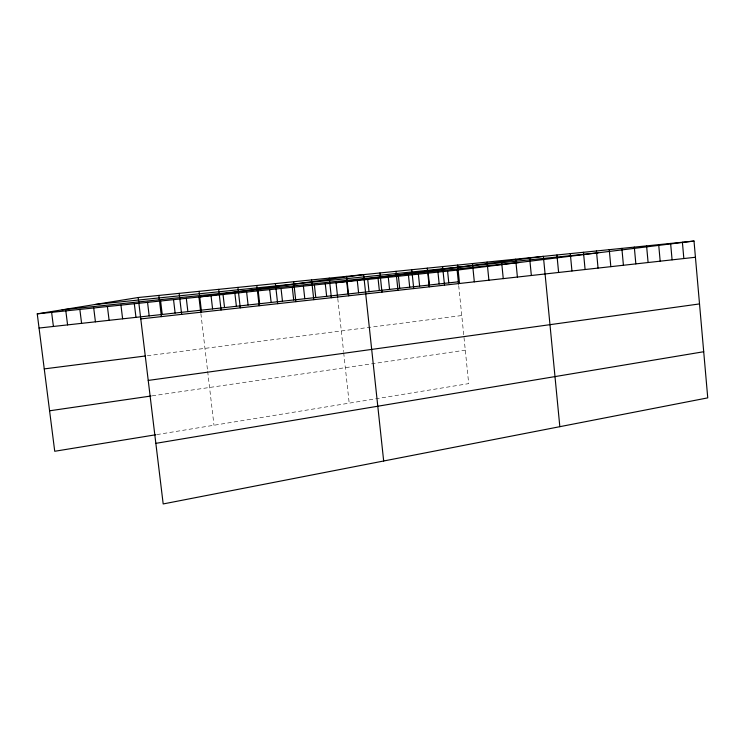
<?xml version="1.0" encoding="UTF-8"?>
<svg xmlns="http://www.w3.org/2000/svg" width="745" height="745" viewBox="0 0 745 745"><rect width="100%" height="100%" fill="white"/><g stroke="black" fill="none" stroke-linecap="round" stroke-linejoin="round"><path stroke-width="0.56" stroke-dasharray="3.73 2.79" d="M156.841 434.586L468.698 383.628L458.669 285.195M152.157 395.846L465.29 350.169M147.305 355.738L461.76 315.554M200.88 313.608L207.529 370.246M207.669 371.392L213.992 425.246M337.774 298.512L343.575 351.621M343.696 352.767L349.2 403.157"/><path stroke-width="1.12" d="M155.845 443.34L703.708 351.733M155.761 434.763L54.73 451.274L37.25 313.859L138.188 297.525L694.014 241.054L707.75 397.867L163.183 503.946L138.188 297.525M49.58 410.802L151.067 396.005M148.227 380.425L699.518 303.923M44.253 368.905L145.117 356.017M37.25 313.859L457.132 270.118L694.014 241.054M39.057 328.042L458.324 281.824M140.777 318.907L695.439 257.258M62.114 309.836L519.349 262.491M95.192 304.481L598.049 252.834M51.619 312.36L53.407 326.459M79.855 309.417L81.587 323.349M65.821 310.879L67.581 324.894M107.41 306.549L109.105 320.313M93.712 307.974L95.425 321.821M134.324 303.746L135.972 317.351M120.951 305.143L122.618 318.823M160.613 301.008L162.224 314.464M158.862 295.43L161.404 316.616M147.547 302.368L149.177 315.899M200.75 312.49L198.934 297.022L363.653 274.616L383.675 460.997M186.306 298.335L187.88 311.633M179.163 293.362L181.65 314.362M173.538 299.667L175.122 313.04M223.034 294.508L224.552 307.592M218.676 289.349L221.079 309.985M211.049 295.756L212.586 308.914M199.101 291.342L201.541 312.155M246.614 292.049L248.094 304.994M237.916 287.393L240.272 307.843M234.889 293.269L236.389 306.288M281.042 288.464L282.476 301.204M275.399 283.584L277.662 303.69M269.69 289.647L271.143 302.451M258.217 290.839L259.679 303.718M256.82 285.475L259.13 305.748M303.401 286.136L304.798 298.745M293.651 281.731L295.877 301.669M292.282 287.291L293.698 299.965M337.653 297.385L336.051 282.737L543.375 256.364L559.83 426.68M329.243 278.118L331.385 297.721M325.286 283.854L326.655 296.333M314.399 284.99L315.787 297.534M311.596 279.906L313.785 299.676M357.274 280.52L358.596 292.813M346.593 276.348L348.697 295.793M346.714 281.619L348.055 293.977M388.285 277.289L389.57 289.395M379.941 272.968L381.98 292.096M378.05 278.36L379.354 290.522M367.713 279.44L369.026 291.668M418.383 274.16L419.621 286.089M411.752 269.727L413.726 288.566M408.446 275.194L409.703 287.179M398.417 276.237L399.692 288.287M395.977 271.338L397.979 290.317M447.587 271.115L448.788 282.867M442.586 266.598L444.495 285.149M437.948 272.121L439.168 283.929M428.217 273.136L429.446 285M427.295 268.153L429.232 286.844M472.479 263.562L474.323 281.834M457.644 265.071L459.525 283.472M457.132 270.118L458.557 284.069M501.478 260.62L503.257 278.611M487.09 262.082L488.897 280.213M529.611 257.761L531.343 275.492M515.652 259.176L517.403 277.047M556.934 254.986L558.61 272.465M583.465 252.285L585.086 269.522M570.298 253.626L571.946 270.984M609.252 249.668L610.825 266.663M596.447 250.972L598.049 268.079M634.312 247.117L635.839 263.879M621.87 248.383L623.416 265.257M670.621 243.429L672.083 259.847M658.692 244.649L660.172 261.178M646.586 245.878L648.094 262.519M682.401 242.237L683.836 258.543"/></g></svg>
